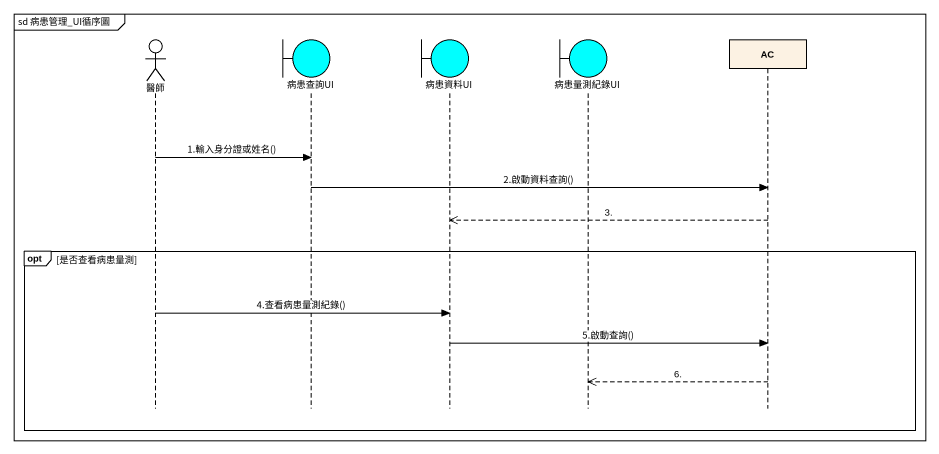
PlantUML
@startuml
mainframe sd 病患管理_UI循序圖
hide footbox
actor 醫師
boundary 病患查詢UI #00FFFF
boundary 病患資料UI #00FFFF
boundary 病患量測紀錄UI #00FFFF
participant AC

醫師 -> 病患查詢UI : 1.輸入身分證或姓名()
病患查詢UI -> AC : 2.啟動資料查詢()
AC -->> 病患資料UI : 3.
opt 是否查看病患量測
  醫師 -> 病患資料UI : 4.查看病患量測紀錄()
  病患資料UI -> AC : 5.啟動查詢()
  AC -->> 病患量測紀錄UI : 6.
end
@enduml
